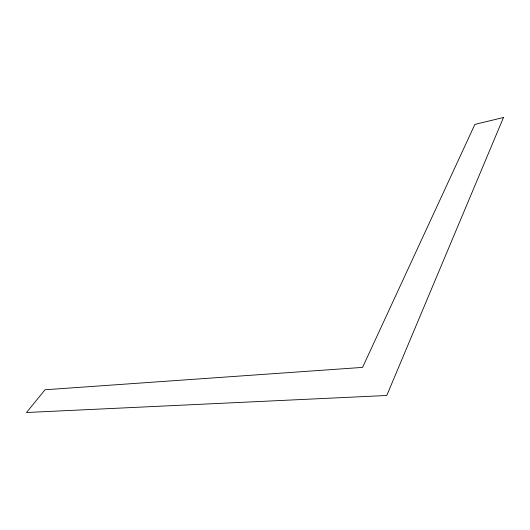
<?xml version="1.0" encoding="UTF-8"?>
<svg xmlns="http://www.w3.org/2000/svg" width="530" height="530" viewBox="0 0 530 530"><rect width="100%" height="100%" fill="white"/><g stroke="black" fill="none" stroke-linecap="round" stroke-linejoin="round"><path stroke-width="0.79" d="M503.5 117.488L386.781 395.486L26.5 412.512L45.023 389.762L362.573 367.389L474.88 124.404L503.5 117.488"/></g></svg>
